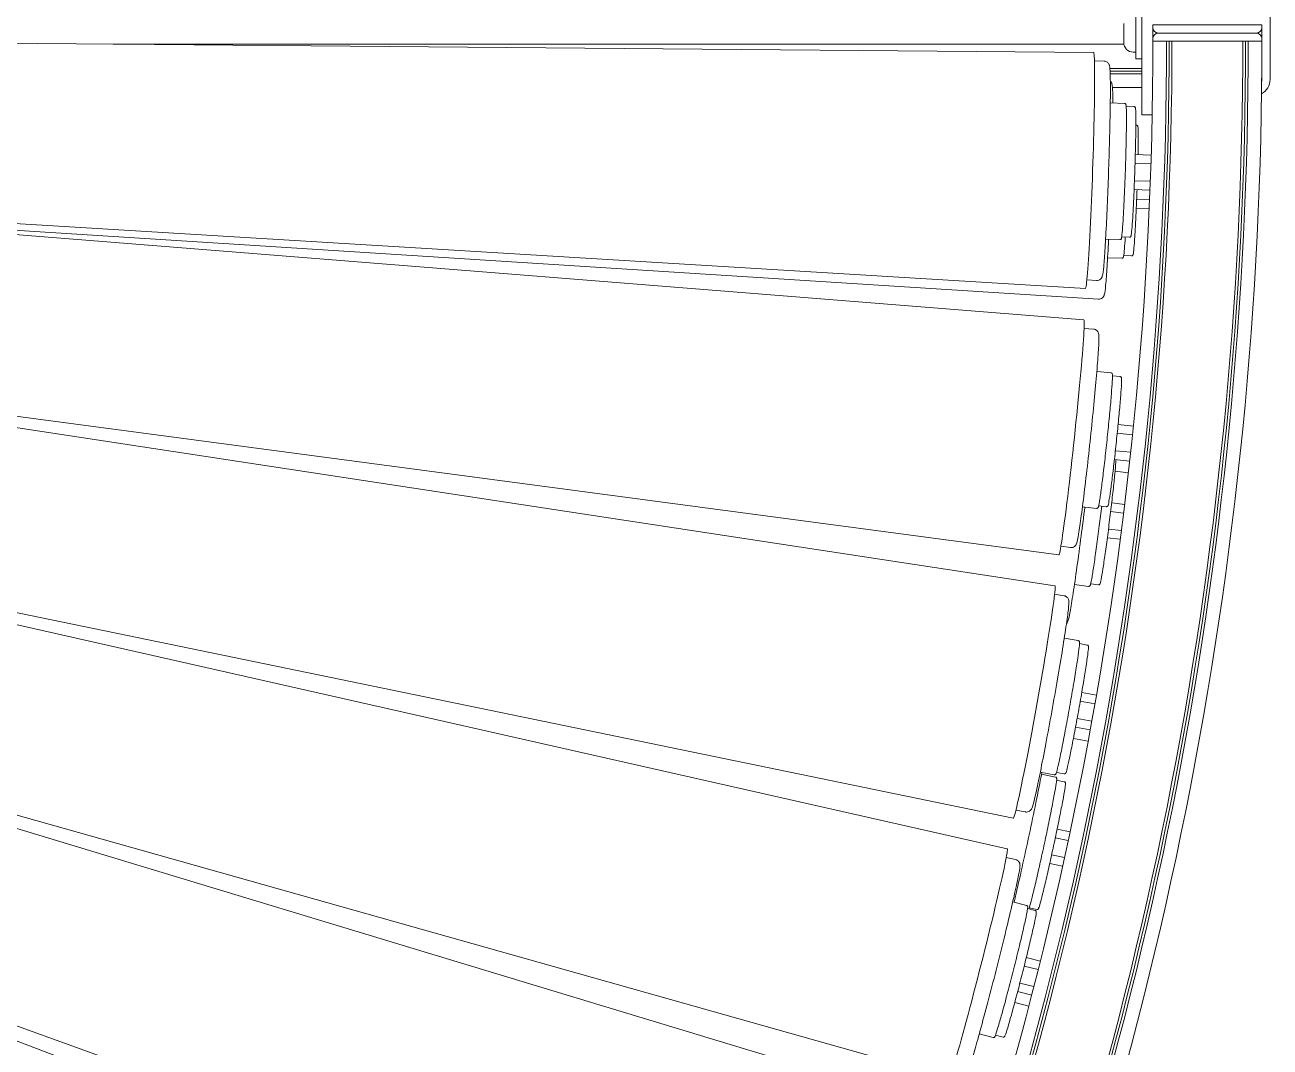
# Model space of a CAD drawing. Header units: metres. Extents: x 51 to 52746, y -259 to 37569.
# Drawn here: x 49231.7 to 49688.6, y 32991.1 to 33366.2 of the extents above; entities that cross this region are included whole.
import ezdxf

# ---------------------------------------------------------------- set-up
doc = ezdxf.new("R2010")
doc.units = ezdxf.units.M
doc.header["$LTSCALE"] = 500
doc.layers.add('Visible (ISO)', color=7, linetype='Continuous')

msp = doc.modelspace()

# ---------------------------------------------------------------- linework, layer by layer
at = {"layer": 'Visible (ISO)', "color": 4, "lineweight": 5}
for p, q in [((49688.552, 33380.209), (49688.552, 33346.209)), ((49641.552, 33375.709), (49641.552, 33336.209)), ((49639.252, 33353.809), (49639.252, 33372.609)), ((49634.852, 33366.709), (49634.852, 33359.709)), ((49648.552, 33366.209), (49645.552, 33366.209)), ((49645.552, 33365.209), (49645.552, 33366.209)), ((49645.552, 33361.209), (49645.552, 33365.209)), ((49648.552, 33366.209), (49682.552, 33366.209)), ((49685.552, 33366.209), (49682.552, 33366.209)), ((49685.552, 33366.209), (49685.552, 33365.209)), ((49685.552, 33365.187), (49685.552, 33361.231)), ((49645.552, 33360.209), (49645.552, 33361.209)), ((49647.552, 33363.209), (49648.552, 33363.209)), ((49648.552, 33363.209), (49647.552, 33363.209)), ((49682.552, 33363.209), (49648.552, 33363.209)), ((49648.552, 33363.209), (49682.552, 33363.209)), ((49682.552, 33363.209), (49683.552, 33363.209)), ((49683.552, 33363.209), (49682.552, 33363.209)), ((49685.552, 33361.209), (49685.552, 33360.209)), ((49161.807, 33359.956), (49623.791, 33356.129)), ((49634.904, 33359.109), (49264.093, 33359.109)), ((49638.352, 33356.209), (49639.252, 33356.209)), ((49645.552, 33360.209), (49648.552, 33360.209)), ((49645.552, 33360.209), (49648.552, 33360.209)), ((49682.552, 33360.209), (49648.552, 33360.209)), ((49650.552, 33360.209), (49648.552, 33360.209)), ((49678.552, 33360.209), (49652.552, 33360.209)), ((49682.552, 33360.209), (49680.552, 33360.209)), ((49682.552, 33360.209), (49685.552, 33360.209)), ((49682.552, 33360.209), (49685.552, 33360.209)), ((49685.552, 33359.621), (49685.552, 33346.209)), ((49624.107, 33352.97), (49627.63, 33352.941)), ((49639.252, 33353.809), (49641.552, 33353.809)), ((49641.552, 33350.209), (49629.791, 33350.209)), ((49641.552, 33349.209), (49629.854, 33349.209)), ((49641.552, 33348.209), (49629.892, 33348.209)), ((49641.552, 33343.209), (49630.74, 33343.209)), ((49629.914, 33337.557), (49635.148, 33337.376)), ((49635.746, 33336.355), (49638.61, 33336.256)), ((49641.552, 33336.209), (49641.552, 33333.209)), ((49645.292, 33333.209), (49641.552, 33333.209)), ((49639.505, 33329.407), (49639.295, 33329.415)), ((49639.003, 33315.449), (49644.83, 33315.248)), ((49639.096, 33318.667), (49644.93, 33318.466)), ((49638.652, 33305.799), (49644.487, 33305.598)), ((49638.781, 33309.016), (49644.608, 33308.815)), ((49639.596, 33302.166), (49644.341, 33301.988)), ((49159.653, 33297.489), (49620.803, 33269.481)), ((49639.458, 33298.95), (49644.203, 33298.773)), ((49156.562, 33295.452), (49625.56, 33265.588)), ((49159.664, 33294.801), (49620.199, 33258.033)), ((49628.19, 33287.587), (49633.425, 33287.406)), ((49634.091, 33288.384), (49636.956, 33288.285)), ((49634.176, 33280.572), (49628.943, 33280.768)), ((49637.71, 33281.441), (49634.846, 33281.548)), ((49621.336, 33272.61), (49624.852, 33272.396)), ((49620.289, 33254.86), (49623.8, 33254.58)), ((49624.982, 33239.072), (49630.19, 33238.518)), ((49630.713, 33237.457), (49633.563, 33237.154)), ((49153.06, 33232.646), (49611.038, 33171.819)), ((49152.88, 33229.964), (49609.619, 33160.444)), ((49632.793, 33219.575), (49638.41, 33218.978)), ((49632.471, 33216.372), (49638.082, 33215.776)), ((49631.79, 33209.971), (49637.403, 33209.374)), ((49631.433, 33206.772), (49637.053, 33206.175)), ((49636.57, 33201.877), (49631.683, 33202.411)), ((49619.699, 33189.352), (49624.907, 33188.798)), ((49625.641, 33189.726), (49628.491, 33189.423)), ((49630.048, 33187.624), (49634.8, 33187.029)), ((49630.431, 33190.82), (49635.194, 33190.223)), ((49628.83, 33178.045), (49633.572, 33177.451)), ((49629.248, 33181.237), (49633.989, 33180.642)), ((49611.793, 33174.902), (49615.285, 33174.438)), ((49141.489, 33165.777), (49592.107, 33063.857)), ((49141.86, 33168.439), (49594.333, 33075.102)), ((49621.967, 33160.197), (49616.77, 33160.849)), ((49625.563, 33160.754), (49622.719, 33161.111)), ((49609.483, 33157.272), (49612.966, 33156.742)), ((49613.038, 33141.189), (49618.193, 33140.266)), ((49618.639, 33139.17), (49621.46, 33138.665)), ((49619.439, 33121.185), (49624.829, 33120.219)), ((49618.888, 33118.013), (49624.274, 33117.049)), ((49617.753, 33111.677), (49623.141, 33110.712)), ((49126.108, 33105.194), (49570.772, 32979.823)), ((49617.168, 33108.512), (49622.564, 33107.545)), ((49125.549, 33102.565), (49567.749, 32968.765)), ((49621.787, 33103.346), (49616.375, 33104.331)), ((49604.222, 33091.973), (49609.377, 33091.049)), ((49609.83, 33090.226), (49604.71, 33091.328)), ((49610.176, 33091.922), (49612.997, 33091.417)), ((49613.04, 33088.512), (49610.238, 33089.115)), ((49595.306, 33078.124), (49598.756, 33077.412)), ((49610.413, 33071.113), (49615.162, 33070.091)), ((49609.753, 33067.963), (49614.492, 33066.943)), ((49591.745, 33060.703), (49595.18, 33059.926)), ((49608.399, 33061.669), (49613.129, 33060.652)), ((49607.705, 33058.526), (49612.436, 33057.508)), ((49105.886, 33043.234), (49540.476, 32886.467)), ((49594.143, 33044.408), (49599.219, 33043.119)), ((49599.586, 33041.994), (49602.364, 33041.289)), ((49602.943, 33041.586), (49600.141, 33042.189)), ((49105.14, 33040.651), (49536.672, 32875.653)), ((49599.101, 33023.998), (49604.257, 33022.689)), ((49598.326, 33020.874), (49603.478, 33019.566)), ((49596.742, 33014.634), (49601.897, 33013.325)), ((49595.932, 33011.519), (49601.096, 33010.208)), ((49600.032, 33006.112), (49594.853, 33007.443)), ((49581.839, 32995.945), (49586.915, 32994.656)), ((49587.775, 32995.47), (49590.553, 32994.765))]:
    msp.add_line(p, q, dxfattribs=at)
for centre, radius, start, end in [((49647.552, 33365.209), 2, 180, 270), ((49683.552, 33365.209), 2, 270, 0), ((49647.552, 33361.209), 2, 90, 180), ((49683.552, 33361.209), 2, 0, 90), ((48245.552, 33360.209), 1400, 314.981888, 0), ((48245.552, 33360.209), 1405, 314.981888, 0), ((48245.552, 33360.209), 1406, 314.981888, 0), ((48245.552, 33360.209), 1407, 314.981888, 0), ((48245.552, 33360.209), 1433, 314.981888, 0), ((48245.552, 33360.209), 1434, 314.981888, 0), ((48245.552, 33360.209), 1435, 314.981888, 0), ((48245.552, 33360.209), 1440, 314.981888, 0), ((49638.352, 33359.709), 3.5, 180, 270), ((49682.552, 33346.209), 6, 298.58965, 0), ((49682.552, 33346.209), 3, 347.19986, 0)]:
    msp.add_arc(centre, radius, start, end, dxfattribs=at)
at = {"layer": 'Visible (ISO)', "color": 4, "lineweight": 5, "extrusion": (0, 0, -1)}
for centre, major_axis in [((49622.298, 33312.805), (-1.494, -43.324)), ((49615.619, 33214.926), (-4.58, -43.107)), ((49601.977, 33117.773), (-7.643, -42.671)), ((49581.44, 33021.84), (-10.667, -42.017))]:
    msp.add_ellipse(centre, major_axis=major_axis, ratio=0.0261769, start_param=3.140907, end_param=6.283871, dxfattribs=at)
at = {"layer": 'Visible (ISO)', "color": 4, "lineweight": 5}
for points, knots in [([(49627.63, 33352.941), (49627.871, 33352.939), (49628.111, 33352.891), (49628.537, 33352.734), (49628.716, 33352.624), (49629.02, 33352.389), (49629.132, 33352.266), (49629.324, 33352.021), (49629.388, 33351.908), (49629.519, 33351.655), (49629.557, 33351.542), (49629.675, 33351.173), (49629.698, 33351.003), (49629.845, 33349.972), (49629.888, 33348.785), (49629.956, 33345.072), (49629.96, 33342.565), (49629.909, 33336.639), (49629.856, 33333.244), (49629.697, 33325.878), (49629.592, 33321.911), (49629.342, 33313.796), (49629.197, 33309.651), (49628.88, 33301.599), (49628.709, 33297.693), (49628.358, 33290.512), (49628.178, 33287.239), (49627.827, 33281.644), (49627.656, 33279.33), (49627.332, 33275.829), (49627.289, 33274.932), (49626.937, 33273.816), (49626.898, 33273.667), (49626.684, 33273.317), (49626.626, 33273.23), (49626.43, 33272.996), (49626.273, 33272.831), (49625.815, 33272.562), (49625.566, 33272.459), (49625.14, 33272.395), (49624.995, 33272.388), (49624.852, 33272.396)], [3.140907, 3.140907, 3.140907, 3.140907, 3.1502573, 3.1502573, 3.1603767, 3.1603767, 3.1725701, 3.1725701, 3.1883735, 3.1883735, 3.2146504, 3.2146504, 3.2880354, 3.2880354, 3.6023318, 3.6023318, 3.9314289, 3.9314289, 4.2532551, 4.2532551, 4.573981, 4.573981, 4.8944395, 4.8944395, 5.2149141, 5.2149141, 5.5357141, 5.5357141, 5.8578569, 5.8578569, 6.1894752, 6.1894752, 6.2366731, 6.2366731, 6.2496819, 6.2496819, 6.2665988, 6.2665988, 6.2782992, 6.2782992, 6.283871, 6.283871, 6.283871, 6.283871]), ([(49629.94, 33345.574), (49630.031, 33345.489), (49630.1, 33345.41), (49630.265, 33345.198), (49630.329, 33345.086), (49630.459, 33344.832), (49630.497, 33344.719), (49630.614, 33344.349), (49630.636, 33344.18), (49630.78, 33343.148), (49630.82, 33341.961), (49630.859, 33339.371), (49630.866, 33338.495), (49630.867, 33337.524)], [6.30589038, 6.30589038, 6.30589038, 6.30589038, 6.31416277, 6.31416277, 6.32996614, 6.32996614, 6.35624301, 6.35624301, 6.42962804, 6.42962804, 6.74392445, 6.74392445, 6.87839576, 6.87839576, 6.87839576, 6.87839576]), ([(49635.148, 33337.376), (49635.236, 33337.373), (49635.32, 33337.346), (49635.452, 33337.273), (49635.497, 33337.229), (49635.581, 33337.13), (49635.603, 33337.084), (49635.679, 33336.913), (49635.687, 33336.832), (49635.756, 33336.383), (49635.787, 33335.852), (49635.84, 33334.06), (49635.852, 33332.646), (49635.837, 33329.183), (49635.812, 33327.146), (49635.727, 33322.643), (49635.667, 33320.179), (49635.52, 33315.069), (49635.433, 33312.425), (49635.24, 33307.224), (49635.133, 33304.668), (49634.913, 33299.902), (49634.798, 33297.692), (49634.572, 33293.841), (49634.461, 33292.2), (49634.252, 33289.646), (49634.157, 33288.747), (49634.04, 33288.079), (49634.016, 33287.964), (49633.963, 33287.799), (49633.946, 33287.746), (49633.874, 33287.629), (49633.843, 33287.581), (49633.713, 33287.476), (49633.613, 33287.418), (49633.464, 33287.406), (49633.444, 33287.405), (49633.425, 33287.406)], [3.1415927, 3.1415927, 3.1415927, 3.1415927, 3.1549402, 3.1549402, 3.1701114, 3.1701114, 3.1950703, 3.1950703, 3.2790835, 3.2790835, 3.5283039, 3.5283039, 3.8542399, 3.8542399, 4.1751998, 4.1751998, 4.4955395, 4.4955395, 4.8157314, 4.8157314, 5.1359068, 5.1359068, 5.4561703, 5.4561703, 5.7767947, 5.7767947, 6.0994356, 6.0994356, 6.1913105, 6.1913105, 6.2372479, 6.2372479, 6.2602166, 6.2602166, 6.2801898, 6.2801898, 6.2831853, 6.2831853, 6.2831853, 6.2831853]), ([(49638.61, 33336.256), (49638.696, 33336.254), (49638.778, 33336.227), (49638.908, 33336.157), (49638.953, 33336.114), (49639.036, 33336.02), (49639.058, 33335.975), (49639.13, 33335.823), (49639.139, 33335.754), (49639.223, 33335.276), (49639.254, 33334.605), (49639.3, 33332.472), (49639.306, 33331.017), (49639.281, 33327.525), (49639.252, 33325.496), (49639.161, 33321.059), (49639.099, 33318.653), (49638.951, 33313.707), (49638.864, 33311.167), (49638.673, 33306.209), (49638.569, 33303.791), (49638.355, 33299.323), (49638.245, 33297.273), (49638.03, 33293.745), (49637.924, 33292.269), (49637.728, 33290.027), (49637.645, 33289.293), (49637.53, 33288.796), (49637.513, 33288.726), (49637.457, 33288.596), (49637.437, 33288.547), (49637.351, 33288.445), (49637.316, 33288.407), (49637.195, 33288.329), (49637.099, 33288.288), (49636.978, 33288.285), (49636.967, 33288.285), (49636.956, 33288.285)], [3.1415927, 3.1415927, 3.1415927, 3.1415927, 3.1546229, 3.1546229, 3.1693414, 3.1693414, 3.1927127, 3.1927127, 3.264027, 3.264027, 3.5781862, 3.5781862, 3.9024825, 3.9024825, 4.2233097, 4.2233097, 4.5436256, 4.5436256, 4.8638167, 4.8638167, 5.1840053, 5.1840053, 5.5043091, 5.5043091, 5.8250822, 5.8250822, 6.1488006, 6.1488006, 6.2159929, 6.2159929, 6.2495891, 6.2495891, 6.2647326, 6.2647326, 6.2814866, 6.2814866, 6.2831853, 6.2831853, 6.2831853, 6.2831853]), ([(49639.505, 33329.407), (49639.591, 33329.404), (49639.673, 33329.377), (49639.803, 33329.307), (49639.847, 33329.264), (49639.93, 33329.169), (49639.952, 33329.124), (49640.023, 33328.972), (49640.032, 33328.903), (49640.115, 33328.425), (49640.144, 33327.754), (49640.184, 33325.621), (49640.185, 33324.166), (49640.157, 33321.268), (49640.137, 33319.999), (49640.111, 33318.632)], [0, 0, 0, 0, 0.01303022, 0.01303022, 0.02774871, 0.02774871, 0.05112007, 0.05112007, 0.12243432, 0.12243432, 0.43659359, 0.43659359, 0.76088989, 0.76088989, 0.97199296, 0.97199296, 0.97199296, 0.97199296]), ([(49639.736, 33305.762), (49639.688, 33304.45), (49639.636, 33303.135), (49639.48, 33299.359), (49639.369, 33296.942), (49639.142, 33292.475), (49639.026, 33290.425), (49638.8, 33286.897), (49638.69, 33285.422), (49638.487, 33283.181), (49638.402, 33282.447), (49638.286, 33281.95), (49638.268, 33281.88), (49638.212, 33281.75), (49638.192, 33281.702), (49638.106, 33281.599), (49638.07, 33281.562), (49637.95, 33281.484), (49637.853, 33281.444), (49637.732, 33281.44), (49637.721, 33281.44), (49637.71, 33281.441)], [1.5546278, 1.5546278, 1.5546278, 1.5546278, 1.7222241, 1.7222241, 2.0424126, 2.0424126, 2.3627164, 2.3627164, 2.6834896, 2.6834896, 3.0072079, 3.0072079, 3.0744003, 3.0744003, 3.1079965, 3.1079965, 3.12314, 3.12314, 3.1398939, 3.1398939, 3.1415927, 3.1415927, 3.1415927, 3.1415927]), ([(49629.319, 33287.548), (49629.314, 33287.46), (49629.31, 33287.372), (49629.119, 33283.693), (49628.929, 33280.42), (49628.562, 33274.827), (49628.384, 33272.513), (49628.05, 33269.012), (49628.004, 33268.116), (49627.648, 33267.001), (49627.609, 33266.853), (49627.395, 33266.503), (49627.337, 33266.416), (49627.14, 33266.183), (49626.982, 33266.018), (49626.523, 33265.751), (49626.274, 33265.648), (49625.848, 33265.585), (49625.703, 33265.579), (49625.56, 33265.588)], [8.348699, 8.348699, 8.348699, 8.348699, 8.3565068, 8.3565068, 8.6773068, 8.6773068, 8.9994495, 8.9994495, 9.3310678, 9.3310678, 9.3782657, 9.3782657, 9.3912746, 9.3912746, 9.4081914, 9.4081914, 9.4198919, 9.4198919, 9.4254637, 9.4254637, 9.4254637, 9.4254637]), ([(49635.425, 33288.338), (49635.319, 33286.666), (49635.216, 33285.231), (49635.011, 33282.81), (49634.913, 33281.911), (49634.793, 33281.244), (49634.769, 33281.128), (49634.715, 33280.963), (49634.699, 33280.911), (49634.626, 33280.794), (49634.595, 33280.746), (49634.465, 33280.641), (49634.365, 33280.583), (49634.216, 33280.572), (49634.196, 33280.571), (49634.176, 33280.572)], [2.34792758, 2.34792758, 2.34792758, 2.34792758, 2.63520209, 2.63520209, 2.95784297, 2.95784297, 3.04971781, 3.04971781, 3.09565523, 3.09565523, 3.11862394, 3.11862394, 3.13859712, 3.13859712, 3.14159265, 3.14159265, 3.14159265, 3.14159265]), ([(49623.8, 33254.58), (49624.041, 33254.56), (49624.278, 33254.495), (49624.691, 33254.308), (49624.861, 33254.186), (49625.148, 33253.93), (49625.25, 33253.799), (49625.425, 33253.541), (49625.481, 33253.424), (49625.593, 33253.162), (49625.624, 33253.047), (49625.715, 33252.67), (49625.725, 33252.499), (49625.798, 33251.46), (49625.757, 33250.273), (49625.559, 33246.565), (49625.385, 33244.064), (49624.912, 33238.156), (49624.616, 33234.774), (49623.933, 33227.438), (49623.545, 33223.488), (49622.717, 33215.412), (49622.276, 33211.288), (49621.386, 33203.279), (49620.937, 33199.396), (49620.074, 33192.258), (49619.662, 33189.006), (49618.912, 33183.45), (49618.576, 33181.154), (49618.004, 33177.685), (49617.897, 33176.793), (49617.466, 33175.705), (49617.416, 33175.56), (49617.178, 33175.226), (49617.114, 33175.143), (49616.902, 33174.924), (49616.734, 33174.77), (49616.257, 33174.535), (49616.002, 33174.45), (49615.573, 33174.416), (49615.428, 33174.419), (49615.285, 33174.438)], [3.140907, 3.140907, 3.140907, 3.140907, 3.1502573, 3.1502573, 3.1603767, 3.1603767, 3.1725701, 3.1725701, 3.1883735, 3.1883735, 3.2146504, 3.2146504, 3.2880354, 3.2880354, 3.6023318, 3.6023318, 3.9314289, 3.9314289, 4.2532551, 4.2532551, 4.573981, 4.573981, 4.8944395, 4.8944395, 5.2149141, 5.2149141, 5.5357141, 5.5357141, 5.8578569, 5.8578569, 6.1894752, 6.1894752, 6.2366731, 6.2366731, 6.2496819, 6.2496819, 6.2665988, 6.2665988, 6.2782992, 6.2782992, 6.283871, 6.283871, 6.283871, 6.283871]), ([(49630.19, 33238.518), (49630.277, 33238.509), (49630.359, 33238.476), (49630.485, 33238.393), (49630.527, 33238.346), (49630.604, 33238.242), (49630.622, 33238.194), (49630.686, 33238.018), (49630.689, 33237.937), (49630.726, 33237.484), (49630.718, 33236.952), (49630.643, 33235.161), (49630.554, 33233.75), (49630.293, 33230.297), (49630.122, 33228.267), (49629.716, 33223.781), (49629.481, 33221.328), (49628.97, 33216.242), (49628.694, 33213.611), (49628.13, 33208.437), (49627.842, 33205.895), (49627.282, 33201.156), (49627.01, 33198.96), (49626.51, 33195.134), (49626.282, 33193.506), (49625.892, 33190.974), (49625.733, 33190.083), (49625.568, 33189.426), (49625.536, 33189.313), (49625.471, 33189.152), (49625.451, 33189.101), (49625.371, 33188.989), (49625.336, 33188.943), (49625.2, 33188.847), (49625.095, 33188.796), (49624.946, 33188.795), (49624.926, 33188.796), (49624.907, 33188.798)], [3.1415927, 3.1415927, 3.1415927, 3.1415927, 3.1549402, 3.1549402, 3.1701114, 3.1701114, 3.1950703, 3.1950703, 3.2790835, 3.2790835, 3.5283039, 3.5283039, 3.8542399, 3.8542399, 4.1751998, 4.1751998, 4.4955395, 4.4955395, 4.8157314, 4.8157314, 5.1359068, 5.1359068, 5.4561703, 5.4561703, 5.7767947, 5.7767947, 6.0994356, 6.0994356, 6.1913105, 6.1913105, 6.2372479, 6.2372479, 6.2602166, 6.2602166, 6.2801898, 6.2801898, 6.2831853, 6.2831853, 6.2831853, 6.2831853]), ([(49633.563, 33237.154), (49633.648, 33237.145), (49633.728, 33237.113), (49633.853, 33237.034), (49633.895, 33236.988), (49633.971, 33236.888), (49633.99, 33236.841), (49634.05, 33236.685), (49634.054, 33236.615), (49634.105, 33236.133), (49634.088, 33235.461), (49633.981, 33233.33), (49633.883, 33231.879), (49633.61, 33228.397), (49633.436, 33226.375), (49633.028, 33221.957), (49632.795, 33219.561), (49632.294, 33214.638), (49632.026, 33212.11), (49631.482, 33207.179), (49631.207, 33204.775), (49630.675, 33200.333), (49630.419, 33198.296), (49629.952, 33194.793), (49629.742, 33193.328), (49629.386, 33191.106), (49629.25, 33190.379), (49629.101, 33189.892), (49629.079, 33189.823), (49629.014, 33189.697), (49628.99, 33189.65), (49628.897, 33189.554), (49628.859, 33189.519), (49628.733, 33189.449), (49628.634, 33189.416), (49628.514, 33189.421), (49628.503, 33189.422), (49628.491, 33189.423)], [3.1415927, 3.1415927, 3.1415927, 3.1415927, 3.1546229, 3.1546229, 3.1693414, 3.1693414, 3.1927127, 3.1927127, 3.264027, 3.264027, 3.5781862, 3.5781862, 3.9024825, 3.9024825, 4.2233097, 4.2233097, 4.5436256, 4.5436256, 4.8638167, 4.8638167, 5.1840053, 5.1840053, 5.5043091, 5.5043091, 5.8250822, 5.8250822, 6.1488006, 6.1488006, 6.2159929, 6.2159929, 6.2495891, 6.2495891, 6.2647326, 6.2647326, 6.2814866, 6.2814866, 6.2831853, 6.2831853, 6.2831853, 6.2831853]), ([(49632.015, 33206.71), (49632.001, 33206.405), (49631.98, 33206.045), (49631.878, 33204.551), (49631.752, 33203.101), (49631.413, 33199.626), (49631.201, 33197.607), (49630.711, 33193.197), (49630.433, 33190.806), (49629.839, 33185.893), (49629.524, 33183.371), (49628.887, 33178.451), (49628.566, 33176.052), (49627.951, 33171.622), (49627.656, 33169.59), (49627.124, 33166.096), (49626.886, 33164.635), (49626.488, 33162.42), (49626.339, 33161.696), (49626.181, 33161.212), (49626.157, 33161.143), (49626.09, 33161.019), (49626.065, 33160.972), (49625.971, 33160.878), (49625.932, 33160.844), (49625.805, 33160.776), (49625.705, 33160.745), (49625.585, 33160.752), (49625.574, 33160.753), (49625.563, 33160.754)], [0.3126357, 0.3126357, 0.3126357, 0.3126357, 0.4365936, 0.4365936, 0.7608899, 0.7608899, 1.081717, 1.081717, 1.4020329, 1.4020329, 1.7222241, 1.7222241, 2.0424126, 2.0424126, 2.3627164, 2.3627164, 2.6834896, 2.6834896, 3.0072079, 3.0072079, 3.0744003, 3.0744003, 3.1079965, 3.1079965, 3.12314, 3.12314, 3.1398939, 3.1398939, 3.1415927, 3.1415927, 3.1415927, 3.1415927]), ([(49620.57, 33189.259), (49620.14, 33185.752), (49619.69, 33182.199), (49618.719, 33174.742), (49618.197, 33170.867), (49617.201, 33163.747), (49616.727, 33160.503), (49615.873, 33154.963), (49615.494, 33152.673), (49614.856, 33149.215), (49614.733, 33148.326), (49614.281, 33147.246), (49614.229, 33147.102), (49613.991, 33146.781), (49613.934, 33146.71), (49613.857, 33146.63)], [7.758331, 7.758331, 7.758331, 7.758331, 8.0360322, 8.0360322, 8.3565068, 8.3565068, 8.6773068, 8.6773068, 8.9994495, 8.9994495, 9.3310678, 9.3310678, 9.3782657, 9.3782657, 9.3897329, 9.3897329, 9.3897329, 9.3897329]), ([(49626.79, 33189.604), (49626.504, 33187.22), (49626.199, 33184.767), (49625.559, 33179.772), (49625.223, 33177.235), (49624.574, 33172.508), (49624.261, 33170.317), (49623.689, 33166.502), (49623.431, 33164.879), (49622.993, 33162.354), (49622.817, 33161.467), (49622.64, 33160.812), (49622.606, 33160.7), (49622.538, 33160.54), (49622.517, 33160.489), (49622.434, 33160.379), (49622.399, 33160.334), (49622.261, 33160.241), (49622.155, 33160.192), (49622.006, 33160.194), (49621.986, 33160.195), (49621.967, 33160.197)], [1.3746242, 1.3746242, 1.3746242, 1.3746242, 1.6741387, 1.6741387, 1.9943142, 1.9943142, 2.3145776, 2.3145776, 2.6352021, 2.6352021, 2.957843, 2.957843, 3.0497178, 3.0497178, 3.0956552, 3.0956552, 3.1186239, 3.1186239, 3.1385971, 3.1385971, 3.1415927, 3.1415927, 3.1415927, 3.1415927]), ([(49612.966, 33156.742), (49613.204, 33156.706), (49613.435, 33156.624), (49613.834, 33156.407), (49613.995, 33156.273), (49614.263, 33155.998), (49614.356, 33155.859), (49614.512, 33155.59), (49614.56, 33155.469), (49614.652, 33155.2), (49614.675, 33155.083), (49614.739, 33154.7), (49614.737, 33154.529), (49614.736, 33153.488), (49614.61, 33152.307), (49614.148, 33148.622), (49613.796, 33146.14), (49612.903, 33140.281), (49612.367, 33136.929), (49611.162, 33129.66), (49610.493, 33125.748), (49609.091, 33117.751), (49608.357, 33113.669), (49606.898, 33105.744), (49606.173, 33101.902), (49604.804, 33094.845), (49604.16, 33091.63), (49603.016, 33086.142), (49602.518, 33083.876), (49601.699, 33080.456), (49601.529, 33079.575), (49601.021, 33078.52), (49600.962, 33078.379), (49600.701, 33078.062), (49600.631, 33077.985), (49600.403, 33077.781), (49600.225, 33077.64), (49599.733, 33077.439), (49599.472, 33077.372), (49599.041, 33077.369), (49598.897, 33077.383), (49598.756, 33077.412)], [3.140907, 3.140907, 3.140907, 3.140907, 3.1502573, 3.1502573, 3.1603767, 3.1603767, 3.1725701, 3.1725701, 3.1883735, 3.1883735, 3.2146504, 3.2146504, 3.2880354, 3.2880354, 3.6023318, 3.6023318, 3.9314289, 3.9314289, 4.2532551, 4.2532551, 4.573981, 4.573981, 4.8944395, 4.8944395, 5.2149141, 5.2149141, 5.5357141, 5.5357141, 5.8578569, 5.8578569, 6.1894752, 6.1894752, 6.2366731, 6.2366731, 6.2496819, 6.2496819, 6.2665988, 6.2665988, 6.2782992, 6.2782992, 6.283871, 6.283871, 6.283871, 6.283871]), ([(49618.193, 33140.266), (49618.279, 33140.25), (49618.359, 33140.211), (49618.479, 33140.12), (49618.517, 33140.07), (49618.586, 33139.96), (49618.601, 33139.911), (49618.653, 33139.731), (49618.649, 33139.65), (49618.654, 33139.196), (49618.608, 33138.666), (49618.406, 33136.884), (49618.216, 33135.483), (49617.709, 33132.058), (49617.394, 33130.045), (49616.669, 33125.6), (49616.26, 33123.169), (49615.388, 33118.133), (49614.925, 33115.528), (49613.993, 33110.407), (49613.525, 33107.892), (49612.628, 33103.206), (49612.2, 33101.035), (49611.429, 33097.255), (49611.085, 33095.647), (49610.515, 33093.149), (49610.293, 33092.272), (49610.082, 33091.628), (49610.041, 33091.517), (49609.965, 33091.361), (49609.942, 33091.312), (49609.854, 33091.206), (49609.816, 33091.163), (49609.673, 33091.077), (49609.565, 33091.034), (49609.416, 33091.043), (49609.397, 33091.046), (49609.377, 33091.049)], [3.1415927, 3.1415927, 3.1415927, 3.1415927, 3.1549402, 3.1549402, 3.1701114, 3.1701114, 3.1950703, 3.1950703, 3.2790835, 3.2790835, 3.5283039, 3.5283039, 3.8542399, 3.8542399, 4.1751998, 4.1751998, 4.4955395, 4.4955395, 4.8157314, 4.8157314, 5.1359068, 5.1359068, 5.4561703, 5.4561703, 5.7767947, 5.7767947, 6.0994356, 6.0994356, 6.1913105, 6.1913105, 6.2372479, 6.2372479, 6.2602166, 6.2602166, 6.2801898, 6.2801898, 6.2831853, 6.2831853, 6.2831853, 6.2831853]), ([(49621.46, 33138.665), (49621.545, 33138.65), (49621.622, 33138.612), (49621.741, 33138.524), (49621.78, 33138.475), (49621.848, 33138.37), (49621.864, 33138.322), (49621.913, 33138.161), (49621.912, 33138.092), (49621.928, 33137.607), (49621.863, 33136.938), (49621.605, 33134.82), (49621.404, 33133.38), (49620.883, 33129.927), (49620.564, 33127.922), (49619.843, 33123.544), (49619.44, 33121.171), (49618.589, 33116.296), (49618.142, 33113.794), (49617.247, 33108.914), (49616.801, 33106.536), (49615.953, 33102.143), (49615.552, 33100.13), (49614.837, 33096.668), (49614.523, 33095.222), (49614.009, 33093.031), (49613.822, 33092.316), (49613.639, 33091.841), (49613.612, 33091.774), (49613.538, 33091.653), (49613.511, 33091.608), (49613.412, 33091.518), (49613.371, 33091.486), (49613.241, 33091.426), (49613.14, 33091.399), (49613.019, 33091.413), (49613.008, 33091.415), (49612.997, 33091.417)], [3.1415927, 3.1415927, 3.1415927, 3.1415927, 3.1546229, 3.1546229, 3.1693414, 3.1693414, 3.1927127, 3.1927127, 3.264027, 3.264027, 3.5781862, 3.5781862, 3.9024825, 3.9024825, 4.2233097, 4.2233097, 4.5436256, 4.5436256, 4.8638167, 4.8638167, 5.1840053, 5.1840053, 5.5043091, 5.5043091, 5.8250822, 5.8250822, 6.1488006, 6.1488006, 6.2159929, 6.2159929, 6.2495891, 6.2495891, 6.2647326, 6.2647326, 6.2814866, 6.2814866, 6.2831853, 6.2831853, 6.2831853, 6.2831853]), ([(49604.813, 33091.867), (49604.33, 33089.336), (49603.773, 33086.505), (49602.435, 33079.87), (49601.631, 33075.984), (49599.952, 33068.041), (49599.078, 33063.986), (49597.345, 33056.117), (49596.487, 33052.303), (49595.318, 33047.228), (49594.966, 33045.717), (49594.628, 33044.285)], [7.1252776, 7.1252776, 7.1252776, 7.1252776, 7.3948478, 7.3948478, 7.7155737, 7.7155737, 8.0360322, 8.0360322, 8.3565068, 8.3565068, 8.5005346, 8.5005346, 8.5005346, 8.5005346]), ([(49609.83, 33090.226), (49609.916, 33090.207), (49609.993, 33090.165), (49610.111, 33090.07), (49610.147, 33090.019), (49610.212, 33089.907), (49610.226, 33089.857), (49610.271, 33089.676), (49610.265, 33089.595), (49610.253, 33089.14), (49610.189, 33088.612), (49609.925, 33086.839), (49609.687, 33085.445), (49609.062, 33082.04), (49608.677, 33080.039), (49607.798, 33075.622), (49607.305, 33073.207), (49606.258, 33068.203), (49605.706, 33065.616), (49604.597, 33060.531), (49604.041, 33058.034), (49602.983, 33053.381), (49602.48, 33051.226), (49601.578, 33047.475), (49601.179, 33045.881), (49600.522, 33043.403), (49600.27, 33042.535), (49600.067, 33041.983), (49600.047, 33041.931), (49600.027, 33041.882)], [0, 0, 0, 0, 0.0133476, 0.0133476, 0.0285187, 0.0285187, 0.0534776, 0.0534776, 0.1374909, 0.1374909, 0.3867112, 0.3867112, 0.7126473, 0.7126473, 1.0336071, 1.0336071, 1.3539468, 1.3539468, 1.6741387, 1.6741387, 1.9943142, 1.9943142, 2.3145776, 2.3145776, 2.6352021, 2.6352021, 2.957843, 2.957843, 2.9948846, 2.9948846, 2.9948846, 2.9948846]), ([(49613.04, 33088.512), (49613.124, 33088.494), (49613.2, 33088.454), (49613.315, 33088.362), (49613.352, 33088.311), (49613.417, 33088.204), (49613.431, 33088.156), (49613.475, 33087.994), (49613.471, 33087.924), (49613.47, 33087.439), (49613.382, 33086.773), (49613.051, 33084.665), (49612.8, 33083.232), (49612.159, 33079.8), (49611.772, 33077.807), (49610.899, 33073.457), (49610.414, 33071.099), (49609.394, 33066.257), (49608.86, 33063.772), (49607.797, 33058.925), (49607.268, 33056.564), (49606.269, 33052.204), (49605.799, 33050.205), (49604.964, 33046.771), (49604.6, 33045.337), (49604.01, 33043.165), (49603.799, 33042.457), (49603.599, 33041.988), (49603.569, 33041.922), (49603.491, 33041.804), (49603.463, 33041.759), (49603.36, 33041.674), (49603.319, 33041.643), (49603.186, 33041.587), (49603.084, 33041.564), (49602.965, 33041.582), (49602.954, 33041.584), (49602.943, 33041.586)], [0, 0, 0, 0, 0.0130302, 0.0130302, 0.0277487, 0.0277487, 0.0511201, 0.0511201, 0.1224343, 0.1224343, 0.4365936, 0.4365936, 0.7608899, 0.7608899, 1.081717, 1.081717, 1.4020329, 1.4020329, 1.7222241, 1.7222241, 2.0424126, 2.0424126, 2.3627164, 2.3627164, 2.6834896, 2.6834896, 3.0072079, 3.0072079, 3.0744003, 3.0744003, 3.1079965, 3.1079965, 3.12314, 3.12314, 3.1398939, 3.1398939, 3.1415927, 3.1415927, 3.1415927, 3.1415927]), ([(49595.18, 33059.926), (49595.415, 33059.873), (49595.64, 33059.774), (49596.023, 33059.53), (49596.174, 33059.385), (49596.422, 33059.091), (49596.504, 33058.947), (49596.641, 33058.666), (49596.679, 33058.543), (49596.753, 33058.268), (49596.767, 33058.149), (49596.803, 33057.763), (49596.79, 33057.593), (49596.714, 33056.554), (49596.504, 33055.385), (49595.781, 33051.742), (49595.252, 33049.292), (49593.943, 33043.512), (49593.17, 33040.206), (49591.449, 33033.042), (49590.504, 33029.187), (49588.535, 33021.311), (49587.512, 33017.292), (49585.491, 33009.491), (49584.494, 33005.711), (49582.625, 32998.768), (49581.753, 32995.608), (49580.221, 32990.216), (49579.562, 32987.99), (49578.502, 32984.638), (49578.269, 32983.771), (49577.687, 32982.755), (49577.618, 32982.619), (49577.335, 32982.322), (49577.26, 32982.249), (49577.018, 32982.062), (49576.83, 32981.934), (49576.325, 32981.769), (49576.06, 32981.721), (49575.63, 32981.749), (49575.487, 32981.773), (49575.349, 32981.812)], [3.140907, 3.140907, 3.140907, 3.140907, 3.1502573, 3.1502573, 3.1603767, 3.1603767, 3.1725701, 3.1725701, 3.1883735, 3.1883735, 3.2146504, 3.2146504, 3.2880354, 3.2880354, 3.6023318, 3.6023318, 3.9314289, 3.9314289, 4.2532551, 4.2532551, 4.573981, 4.573981, 4.8944395, 4.8944395, 5.2149141, 5.2149141, 5.5357141, 5.5357141, 5.8578569, 5.8578569, 6.1894752, 6.1894752, 6.2366731, 6.2366731, 6.2496819, 6.2496819, 6.2665988, 6.2665988, 6.2782992, 6.2782992, 6.283871, 6.283871, 6.283871, 6.283871]), ([(49599.219, 33043.119), (49599.304, 33043.097), (49599.38, 33043.053), (49599.494, 33042.953), (49599.528, 33042.9), (49599.59, 33042.786), (49599.601, 33042.736), (49599.64, 33042.553), (49599.63, 33042.472), (49599.602, 33042.019), (49599.519, 33041.493), (49599.19, 33039.731), (49598.901, 33038.347), (49598.151, 33034.967), (49597.693, 33032.982), (49596.653, 33028.599), (49596.071, 33026.204), (49594.842, 33021.242), (49594.195, 33018.677), (49592.901, 33013.636), (49592.254, 33011.161), (49591.025, 33006.55), (49590.444, 33004.415), (49589.404, 33000.7), (49588.947, 32999.121), (49588.2, 32996.669), (49587.916, 32995.811), (49587.659, 32995.184), (49587.611, 32995.076), (49587.524, 32994.926), (49587.497, 32994.878), (49587.402, 32994.779), (49587.361, 32994.739), (49587.212, 32994.663), (49587.102, 32994.628), (49586.954, 32994.648), (49586.935, 32994.652), (49586.915, 32994.656)], [3.1415927, 3.1415927, 3.1415927, 3.1415927, 3.1549402, 3.1549402, 3.1701114, 3.1701114, 3.1950703, 3.1950703, 3.2790835, 3.2790835, 3.5283039, 3.5283039, 3.8542399, 3.8542399, 4.1751998, 4.1751998, 4.4955395, 4.4955395, 4.8157314, 4.8157314, 5.1359068, 5.1359068, 5.4561703, 5.4561703, 5.7767947, 5.7767947, 6.0994356, 6.0994356, 6.1913105, 6.1913105, 6.2372479, 6.2372479, 6.2602166, 6.2602166, 6.2801898, 6.2801898, 6.2831853, 6.2831853, 6.2831853, 6.2831853]), ([(49602.364, 33041.289), (49602.447, 33041.268), (49602.522, 33041.225), (49602.634, 33041.128), (49602.669, 33041.077), (49602.73, 33040.967), (49602.742, 33040.918), (49602.78, 33040.755), (49602.774, 33040.685), (49602.755, 33040.201), (49602.642, 33039.538), (49602.234, 33037.444), (49601.93, 33036.021), (49601.164, 33032.614), (49600.704, 33030.638), (49599.672, 33026.322), (49599.101, 33023.984), (49597.905, 33019.182), (49597.28, 33016.718), (49596.04, 33011.914), (49595.424, 33009.574), (49594.266, 33005.253), (49593.723, 33003.273), (49592.762, 32999.872), (49592.346, 32998.452), (49591.677, 32996.303), (49591.44, 32995.603), (49591.223, 32995.142), (49591.191, 32995.077), (49591.109, 32994.962), (49591.079, 32994.919), (49590.973, 32994.837), (49590.93, 32994.808), (49590.796, 32994.757), (49590.693, 32994.738), (49590.574, 32994.76), (49590.564, 32994.762), (49590.553, 32994.765)], [3.1415927, 3.1415927, 3.1415927, 3.1415927, 3.1546229, 3.1546229, 3.1693414, 3.1693414, 3.1927127, 3.1927127, 3.264027, 3.264027, 3.5781862, 3.5781862, 3.9024825, 3.9024825, 4.2233097, 4.2233097, 4.5436256, 4.5436256, 4.8638167, 4.8638167, 5.1840053, 5.1840053, 5.5043091, 5.5043091, 5.8250822, 5.8250822, 6.1488006, 6.1488006, 6.2159929, 6.2159929, 6.2495891, 6.2495891, 6.2647326, 6.2647326, 6.2814866, 6.2814866, 6.2831853, 6.2831853, 6.2831853, 6.2831853])]:
    msp.add_open_spline(points, degree=3, knots=knots, dxfattribs=at)

doc.saveas('drawing.dxf')
